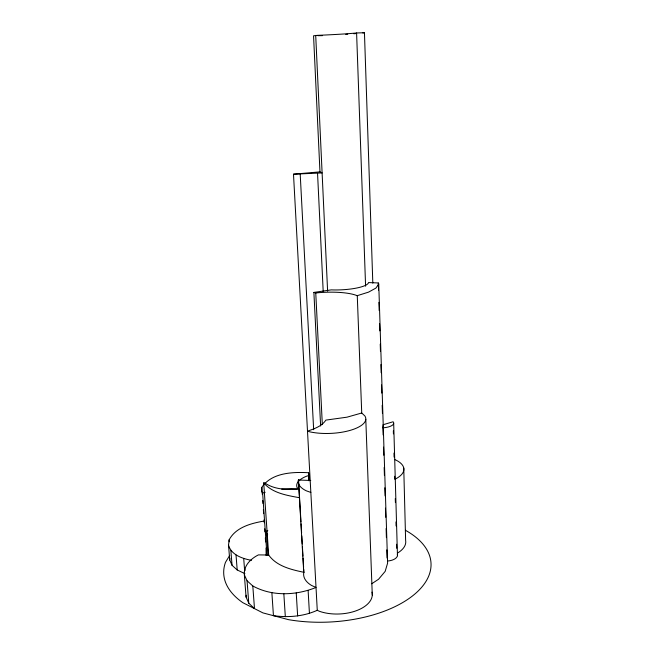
<?xml version="1.0" encoding="UTF-8"?>
<svg xmlns="http://www.w3.org/2000/svg" width="655" height="655" viewBox="0 0 655 655"><rect width="100%" height="100%" fill="white"/><g stroke="black" fill="none" stroke-linecap="round" stroke-linejoin="round"><path stroke-width="0.98" d="M266.127 555.596L266.036 547.989M309.078 480.614L308.603 472.73C292.589 471.813 271.588 472.673 261.828 487.361L261.656 491.422L262.63 493.068L266.953 555.465M252.805 585.971C271.989 596.566 296.125 595.559 316.021 587.445L311.567 585.464A33.945 17.791 -2.5 0 1 303.773 572.576L303.895 572.298C291.197 569.637 276.533 566.19 268.681 555.006L258.422 554.891C250.873 558.617 243.455 565.748 244.356 574.836L247.058 580.756L252.805 585.971L254.492 608.618L248.769 603.198L246.067 597.065L246.174 595.231M244.872 573.633L237.208 569.973L232.058 565.322L229.733 560.033L229.913 558.191M229.733 560.033L228.538 545.288L229.103 539.884C235.874 527.111 251.504 523.181 264.718 520.954M303.773 572.576L298.393 480.017L310.757 480.475M229.749 555.366L225.492 562.317A103.777 53.587 -2.9 0 0 242.874 602.706L262.909 612.892L288.519 619.663A103.777 53.587 -2.9 0 0 411.872 596.427A103.777 53.587 -2.9 0 0 405.388 530.263M313.884 292.408L331.266 289.878A27.96 6.386 -2.5 0 0 368.511 282.567L378.287 282.96L378.746 283.975L375.937 288.069L368.569 292.122L357.18 295.692A36.836 9.064 -2.7 0 0 317.937 292.76L315.759 293.031L313.884 292.408L320.631 426.012M371.721 583.761L378.549 579.257L385.165 571.381L387.604 563.144L378.746 283.975M361.732 413.002L346.986 417.178L325.879 420.101C321.892 426.233 314.171 428.886 307.498 431.137L309.848 431.85A35.566 13.075 -2.6 0 0 350.171 430.368A35.566 13.075 -2.6 0 0 364.868 415.95L361.732 413.002L357.27 295.749M271.874 592.75L273.446 615.675C288.175 617.722 303.625 616.486 317.266 610.288L319.509 611.336A33.7 18.438 -2.4 0 0 356.222 610.755A33.7 18.438 -2.4 0 0 371.991 592.12M267.821 530.697L265.3 531.541L267.666 534.758M262.63 493.068L265.185 492.265M308.8 475.522L306.442 476.259A26.462 11.463 -2.9 0 0 296.969 487.246L297.755 488.401L296.895 488.835L291.279 488.524L281.683 489.105M382.995 424.759L393.082 421.771L393.581 422.385A12.101 4.503 -1.3 0 1 383.478 427.772L382.905 427.789M293.497 174.189L322.113 172.928L319.967 171.872L293.497 174.189L317.266 610.288M362.854 32.947L364.45 32.75L372.818 283.132M364.45 32.75L356.598 32.963A29.966 0.802 -2.9 0 1 317.413 35.345L313.557 35.788L319.967 171.872M353.806 33.757L355.821 33.577M345.717 34.379L347.74 34.224M268.681 555.006L263.719 482.899L264.62 482.841C274.388 489.686 287.242 489.907 298.737 489.187M317.953 35.673L322.497 35.648M299.564 497.734C286.996 495.417 272.382 493.15 263.719 482.899M228.538 545.288C231.436 555.08 242.44 558.6 251.471 560.344M310.838 492.437L306.27 490.8A34.928 14.983 -2.6 0 1 298.393 480.017M230.863 550.437L232.058 565.322M229.103 539.884L229.258 541.832M236.021 554.965L237.208 569.973M247.058 580.756L248.769 603.198M244.782 568.663L244.937 570.661M243.709 558.51L244.634 570.611M244.356 574.836L246.067 597.065M266.593 533.915L268.051 555.022M261.828 487.361L262.319 494.435M262.737 500.502L262.95 503.531M263.367 509.59L263.654 513.635M264.071 519.702L264.284 522.731M264.702 528.79L264.915 531.827M265.332 537.886L265.619 541.931M283.836 593.733L285.326 616.723M296.24 592.955L297.64 615.946M308.12 590.466L309.43 613.391M298.516 479.779L300.964 521.847M301.079 523.853L301.603 532.892M301.783 535.913L302.25 543.945M302.422 546.982L302.954 556.095M303.069 558.125L303.601 567.238M303.715 569.26L303.895 572.298M308.603 472.73L309.045 480.811M300.211 174.271L313.663 429.705M315.759 293.031L322.334 424.628M317.56 173.477L323.21 291.663M315.71 35.403L327.615 291.221M365.793 419.306L372.277 595.002M356.598 32.963L365.596 286.227M378.287 282.96L378.516 290.099M378.909 302.34L379.163 310.503M379.589 323.758L379.818 330.898M380.236 344.153L380.465 351.293M380.891 364.557L381.144 372.711M381.537 384.952L381.799 393.115M382.184 405.355L382.446 413.51M382.839 425.75L383.126 434.912M383.519 447.119L383.781 455.25M384.166 467.457L384.428 475.595M384.812 487.803L385.075 495.941M385.459 508.149L385.754 517.303M386.114 528.487L386.401 537.64M386.794 549.848L387.048 557.986M393.688 423.556L397.462 555.702M393.344 430.851L393.426 433.88M393.982 453.047L394.097 457.084M394.646 476.25L394.736 479.272L395.407 479.01A35.067 14.705 -1.5 0 0 394.433 459.401M395.284 498.553L395.407 502.614M395.956 521.896L396.078 525.957M396.602 544.223L396.717 548.284M403.75 467.973L405.625 540.449A34.297 16.915 -1.2 0 1 397.519 553.057M397.356 554.163A11.626 5.887 -0.5 0 1 387.703 561.024"/></g></svg>
